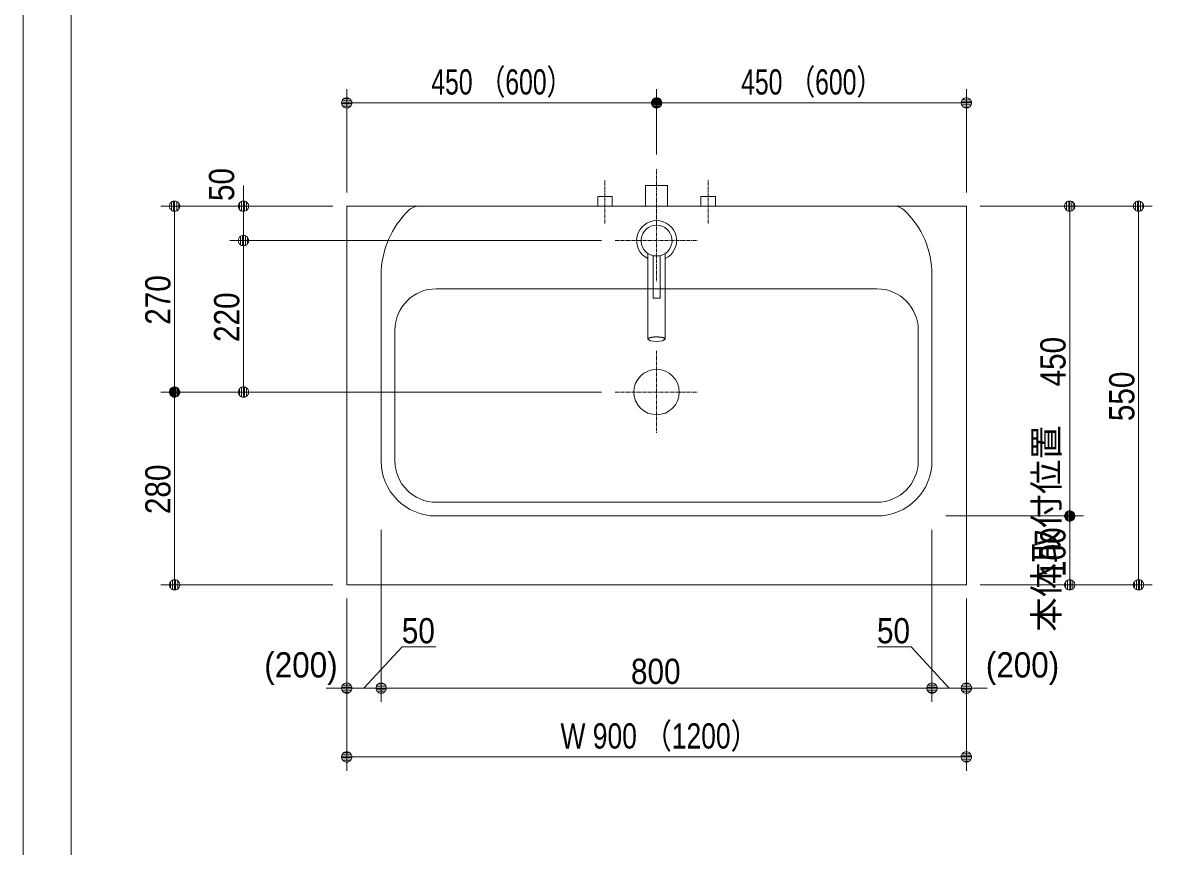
# Model space of a CAD drawing. Units: millimetres, scale not verified. Extents: x -6062 to 6062, y -3045 to 3045.
# Drawn here: x -5788 to -4108, y -801 to 396 of the extents above; entities that cross this region are included whole.
import ezdxf
from ezdxf.enums import TextEntityAlignment as Align

# ---------------------------------------------------------------- set-up
doc = ezdxf.new("R2010")
doc.units = ezdxf.units.MM
doc.header["$LTSCALE"] = 20
doc.linetypes.add('CHAIN1', pattern=[8, 5, -1, 1, -1])
for name, color, linetype, lineweight in [('0-0_1図面枠', 7, 'Continuous', 9), ('0-1_2寸法-2', 7, 'Continuous', 9), ('0-2_0', 7, 'Continuous', 9), ('0-3_2寸法-1', 7, 'Continuous', 9), ('0-6_5ボウル・キャビネト', 7, 'Continuous', 9), ('0-7_4給排水', 7, 'Continuous', 9)]:
    doc.layers.add(name, color=color, linetype=linetype, lineweight=lineweight)
doc.styles.add('ＭＳ Ｐゴシック', font='')
doc.styles.get('ＭＳ Ｐゴシック').set_extended_font_data('MS PGothic')

# ---------------------------------------------------------------- blocks, each defined once
blk = doc.blocks.new('グループ-2')
at = {"layer": '0-0_1図面枠'}
blk.add_lwpolyline([(-80000, 55400), (80000, 55400), (80000, -55400), (-80000, -55400)], close=True, dxfattribs=at)
blk = doc.blocks.new('図面枠')
at = {"layer": '0-0_1図面枠'}
blk.add_blockref('グループ-2', (0, 0), dxfattribs=at)
blk = doc.blocks.new('_Dot')
at = {"layer": '0-2_0'}
for p, q in [((-10, 0), (-20, 0)), ((9.78, 2), (-9.78, 2)), ((7.99, 6), (-7.99, 6)), ((9.16, -3.98), (-9.16, -3.98)), ((6, -7.98), (-6, -7.98))]:
    blk.add_line(p, q, dxfattribs=at)
for points in [[(10, 0), (9.92, 1.25), (9.69, 2.49), (9.3, 3.68), (8.76, 4.82), (8.09, 5.88), (7.29, 6.85), (6.37, 7.71), (5.36, 8.44), (4.26, 9.05), (3.09, 9.51), (1.87, 9.82), (0.63, 9.98), (-0.63, 9.98), (-1.87, 9.82), (-3.09, 9.51), (-4.26, 9.05), (-5.36, 8.44), (-6.37, 7.71), (-7.29, 6.85), (-8.09, 5.88), (-8.76, 4.82), (-9.3, 3.68), (-9.69, 2.49), (-9.92, 1.25), (-10, 0), (0, 0)], [(-10, 0), (-9.92, -1.25), (-9.69, -2.49), (-9.3, -3.68), (-8.76, -4.82), (-8.09, -5.88), (-7.29, -6.85), (-6.37, -7.71), (-5.36, -8.44), (-4.26, -9.05), (-3.09, -9.51), (-1.87, -9.82), (-0.63, -9.98), (0.63, -9.98), (1.87, -9.82), (3.09, -9.51), (4.26, -9.05), (5.36, -8.44), (6.37, -7.71), (7.29, -6.85), (8.09, -5.88), (8.76, -4.82), (9.3, -3.68), (9.69, -2.49), (9.92, -1.25), (10, 0), (0, 0)]]:
    blk.add_lwpolyline(points, close=True, dxfattribs=at)
blk = doc.blocks.new('グループ-7')
at = {"layer": '0-6_5ボウル・キャビネト', "linetype": 'CHAIN1'}
for p, q in [((-61600, -1600), (-61600, -4000)), ((-62800, -2800), (-60400, -2800))]:
    blk.add_line(p, q, dxfattribs=at)
at = {"layer": '0-6_5ボウル・キャビネト'}
blk.add_circle((-61600, -2800), 660, dxfattribs=at)
blk = doc.blocks.new('グループ-8')
at = {"layer": '0-6_5ボウル・キャビネト'}
for p, q in [((-54690, 2600), (-68510, 2600)), ((-69600, 600), (-69600, -4800)), ((-53600, -4800), (-53600, 600)), ((-68000, 200), (-55200, 200)), ((-69200, -4800), (-69200, -1000)), ((-54000, -1000), (-54000, -4800)), ((-55200, -6000), (-68000, -6000)), ((-68000, -6400), (-55200, -6400))]:
    blk.add_line(p, q, dxfattribs=at)
for centre, radius, start, end in [((-67000, 600), 2600, 133.3418, 180), ((-68510, 2200), 400, 90, 133.3418), ((-54690, 2200), 400, 46.6582, 90), ((-56200, 600), 2600, 0, 46.6582), ((-68000, -1000), 1200, 90, 180), ((-55200, -1000), 1200, 0, 90), ((-68000, -4800), 1600, 180, 270), ((-68000, -4800), 1200, 180, 270), ((-55200, -4800), 1600, 270, 0), ((-55200, -4800), 1200, 270, 0)]:
    blk.add_arc(centre, radius, start, end, dxfattribs=at)
blk.add_blockref('グループ-7', (0, 0), dxfattribs=at)
blk = doc.blocks.new('グループ-32')
at = {"layer": '0-7_4給排水', "linetype": 'CHAIN1'}
for p, q in [((-61600, 2800), (-61600, 400)), ((-62800, 1600), (-60400, 1600))]:
    blk.add_line(p, q, dxfattribs=at)
at = {"layer": '0-7_4給排水'}
for points in [[(-61850, 85.1), (-61850, 137), (-61850, 188.8), (-61850, 240.7), (-61850, 292.5), (-61850, 344.4), (-61850, 396.2), (-61850, 448.1), (-61850, 499.9), (-61850, 551.8), (-61850, 603.6), (-61850, 655.5), (-61850, 707.3), (-61850, 759.2), (-61850, 811), (-61850, 862.9), (-61850, 914.7), (-61850, 966.6), (-61850, 1018.4), (-61850, 1070.3), (-61850, 1122.1), (-61850, 1174), (-61850, 1225.8)], [(-61350, 1225.8), (-61350, 1174), (-61350, 1122.1), (-61350, 1070.3), (-61350, 1018.4), (-61350, 966.6), (-61350, 914.7), (-61350, 862.9), (-61350, 811), (-61350, 759.2), (-61350, 707.3), (-61350, 655.5), (-61350, 603.6), (-61350, 551.8), (-61350, 499.9), (-61350, 448.1), (-61350, 396.2), (-61350, 344.4), (-61350, 292.5), (-61350, 240.7), (-61350, 188.8), (-61350, 137), (-61350, 85.1), (-61350, 33.3), (-61350, -18.6), (-61350, -70.4), (-61350, -122.3), (-61350, -174.1), (-61350, -226), (-61350, -277.8), (-61350, -329.7), (-61350, -381.5), (-61350, -433.4), (-61350, -485.2), (-61350, -537.1), (-61350, -588.9), (-61350, -640.8), (-61350, -692.6), (-61350, -744.5), (-61350, -796.3)], [(-61350, -796.3), (-61350, -848.2), (-61350, -900), (-61350, -951.9), (-61350, -1003.7), (-61350, -1055.6), (-61350, -1107.4), (-61350, -1159.3), (-61350, -1211.1), (-61350, -1263), (-61423.5, -1308.5), (-61600, -1327.3), (-61776.5, -1308.5), (-61850, -1263), (-61850, -1211.1), (-61850, -1159.3), (-61850, -1107.4), (-61850, -1055.6), (-61850, -1003.7), (-61850, -951.9), (-61850, -900), (-61850, -848.2), (-61850, -796.3), (-61850, -744.5), (-61850, -692.6), (-61850, -640.8), (-61850, -588.9), (-61850, -537.1), (-61850, -485.2), (-61850, -433.4), (-61850, -381.5), (-61850, -329.7), (-61850, -277.8), (-61850, -226), (-61850, -174.1), (-61850, -122.3), (-61850, -70.4), (-61850, -18.6), (-61850, 33.3), (-61850, 85.1)], [(-61850, -1262.6), (-61849.8, -1260), (-61849.2, -1257.5), (-61848.3, -1254.9), (-61847, -1252.4), (-61845.3, -1250), (-61843.2, -1247.5), (-61840.8, -1245.1), (-61837.9, -1242.7), (-61834.7, -1240.3), (-61831.2, -1237.9), (-61827.2, -1235.6), (-61822.9, -1233.3), (-61818.2, -1231), (-61813.1, -1228.8), (-61807.7, -1226.6), (-61802.1, -1224.5), (-61796.2, -1222.5), (-61790.1, -1220.5), (-61783.6, -1218.7), (-61776.9, -1216.8), (-61769.9, -1215.1), (-61762.6, -1213.4), (-61755.1, -1211.8), (-61747.2, -1210.3), (-61739.1, -1208.9), (-61730.7, -1207.5), (-61722.1, -1206.2), (-61713.3, -1204.9), (-61704.4, -1203.8), (-61695.4, -1202.8), (-61686.3, -1201.9), (-61677.2, -1201), (-61667.9, -1200.3), (-61658.5, -1199.7), (-61649, -1199.1), (-61639.4, -1198.7), (-61629.7, -1198.4), (-61619.9, -1198.1), (-61610, -1198)], [(-61610, -1198), (-61600, -1197.9), (-61590, -1198), (-61580.1, -1198.1), (-61570.3, -1198.4), (-61560.6, -1198.7), (-61551, -1199.1), (-61541.5, -1199.7), (-61532.1, -1200.3), (-61522.8, -1201), (-61513.7, -1201.9), (-61504.6, -1202.8), (-61495.6, -1203.8), (-61486.7, -1204.9), (-61477.9, -1206.2), (-61469.3, -1207.5), (-61460.9, -1208.9), (-61452.8, -1210.3), (-61444.9, -1211.8), (-61437.4, -1213.4), (-61430.1, -1215.1), (-61423.1, -1216.8), (-61416.4, -1218.7), (-61409.9, -1220.5), (-61403.8, -1222.5), (-61397.9, -1224.5), (-61392.3, -1226.6), (-61386.9, -1228.8), (-61381.8, -1231), (-61377.1, -1233.3), (-61372.8, -1235.6), (-61368.8, -1237.9), (-61365.3, -1240.3), (-61362.1, -1242.7), (-61359.2, -1245.1), (-61356.8, -1247.5), (-61354.7, -1250), (-61353, -1252.4), (-61351.7, -1254.9), (-61350.8, -1257.5)], [(-61350.8, -1257.5), (-61350.2, -1260), (-61350, -1262.6), (-61350, -1262.6)]]:
    blk.add_lwpolyline(points, dxfattribs=at)
blk.add_lwpolyline([(-61700, 1161.3), (-61500, 1161.3), (-61500, -70), (-61700, -70)], close=True, dxfattribs=at)
for radius, start, end in [(580, 295.53323, 244.46677), (450, 282.83959, 257.16469)]:
    blk.add_arc((-61600, 1600), radius, start, end, dxfattribs=at)
blk = doc.blocks.new('グループ-36')
at = {"layer": '0-7_4給排水', "linetype": 'CHAIN1'}
blk.add_line((-61600, 2100), (-61600, 3700), dxfattribs=at)
at = {"layer": '0-7_4給排水'}
blk.add_lwpolyline([(-61920, 2600), (-61920, 3200), (-61280, 3200), (-61280, 2600)], dxfattribs=at)
blk = doc.blocks.new('止水栓_平面_W75')
at = {"layer": '0-7_4給排水', "linetype": 'CHAIN1'}
for p, q in [((-1500, -500), (-1500, 780)), ((1500, -500), (1500, 780))]:
    blk.add_line(p, q, dxfattribs=at)
at = {"layer": '0-7_4給排水'}
for points in [[(-1710, 0), (-1710, 280), (-1290, 280), (-1290, 0)], [(1290, 0), (1290, 280), (1710, 280), (1710, 0)]]:
    blk.add_lwpolyline(points, dxfattribs=at)

msp = doc.modelspace()

# ---------------------------------------------------------------- linework, layer by layer
at = {"layer": '0-0_1図面枠'}
msp.add_line((-5717.5, 1750), (-5717.5, -2420), dxfattribs=at)
at = {"layer": '0-1_2寸法-2'}
for p, q in [((-5467.5, 145.01), (-5467.5, 160.01)), ((-5337.5, 130), (-5487.5, 130)), ((-5467.5, 80), (-5467.5, 130)), ((-4947.5, 80), (-5487.5, 80)), ((-5467.5, 64.99), (-5467.5, 49.99)), ((-5317.5, -440), (-5317.5, -590)), ((-5317.5, -440), (-5317.5, -590)), ((-5267.5, -440), (-5267.5, -590)), ((-5267.5, -440), (-5267.5, -590)), ((-4467.5, -440), (-4467.5, -590)), ((-4467.5, -440), (-4467.5, -590)), ((-4417.5, -440), (-4417.5, -590)), ((-4417.5, -440), (-4417.5, -590)), ((-5332.51, -570), (-5347.51, -570)), ((-5332.51, -570), (-5347.51, -570)), ((-5267.5, -570), (-5317.5, -570)), ((-5267.5, -570), (-5317.5, -570)), ((-5252.49, -570), (-5237.49, -570)), ((-5252.49, -570), (-5237.49, -570)), ((-4482.51, -570), (-4497.51, -570)), ((-4482.51, -570), (-4497.51, -570)), ((-4467.5, -570), (-4417.5, -570)), ((-4467.5, -570), (-4417.5, -570)), ((-4402.49, -570), (-4387.49, -570)), ((-4402.49, -570), (-4387.49, -570))]:
    msp.add_line(p, q, dxfattribs=at)
for points in [[(-5188.11, -510), (-5237.01, -510), (-5292.5, -570)], [(-4546.89, -510), (-4497.99, -510), (-4442.5, -570)]]:
    msp.add_lwpolyline(points, dxfattribs=at)
at = {"layer": '0-3_2寸法-1'}
for p, q in [((-5317.5, 150), (-5317.5, 300)), ((-4867.5, 205), (-4867.5, 300)), ((-4867.5, 205), (-4867.5, 300)), ((-4417.5, 150), (-4417.5, 300)), ((-4882.51, 280), (-5302.49, 280)), ((-4852.49, 280), (-4432.51, 280)), ((-5487.5, 130), (-5587.5, 130)), ((-4397.5, 130), (-4247.5, 130)), ((-4247.5, 130), (-4147.5, 130)), ((-5567.5, -124.99), (-5567.5, 114.99)), ((-4267.5, -304.99), (-4267.5, 114.99)), ((-4167.5, -404.99), (-4167.5, 114.99)), ((-4947.5, 80), (-5487.5, 80)), ((-5467.5, 64.99), (-5467.5, -124.99)), ((-5487.5, -140), (-5587.5, -140)), ((-5487.5, -140), (-5587.5, -140)), ((-4947.5, -140), (-5487.5, -140)), ((-5567.5, -155.01), (-5567.5, -404.99)), ((-4447.5, -320), (-4247.5, -320)), ((-4447.5, -320), (-4247.5, -320)), ((-4267.5, -404.99), (-4267.5, -335.01)), ((-5267.5, -340), (-5267.5, -590)), ((-4467.5, -340), (-4467.5, -590)), ((-5337.5, -420), (-5587.5, -420)), ((-4397.5, -420), (-4247.5, -420)), ((-4247.5, -420), (-4147.5, -420)), ((-5252.49, -570), (-4482.51, -570)), ((-5317.5, -590), (-5317.5, -690)), ((-4417.5, -590), (-4417.5, -690)), ((-4432.51, -670), (-5302.49, -670))]:
    msp.add_line(p, q, dxfattribs=at)
at = {"layer": '0-6_5ボウル・キャビネト'}
msp.add_lwpolyline([(-5317.5, 130), (-4417.5, 130), (-4417.5, -420), (-5317.5, -420)], close=True, dxfattribs=at)

# ---------------------------------------------------------------- block references
at = {"layer": '0-0_1図面枠', "xscale": 0.05, "yscale": 0.05}
msp.add_blockref('図面枠', (-1787.5, 0), dxfattribs=at)
at = {"layer": '0-1_2寸法-2', "xscale": 0.7503418, "yscale": 0.7503418}
for p, rotation in [((-5467.5, 130), 270), ((-5467.5, 80), 90), ((-5267.5, -570), 180), ((-5267.5, -570), 180), ((-4417.5, -570), 180), ((-4417.5, -570), 180)]:
    msp.add_blockref('_Dot', p, dxfattribs=dict(at, rotation=rotation))
for p in [(-5317.5, -570), (-5317.5, -570), (-4467.5, -570), (-4467.5, -570)]:
    msp.add_blockref('_Dot', p, dxfattribs=at)
at = {"layer": '0-3_2寸法-1', "xscale": 0.7503418, "yscale": 0.7503418}
for p, rotation in [((-5317.5, 280), 180), ((-4867.5, 280), 180), ((-5567.5, 130), 90), ((-4267.5, 130), 90), ((-4167.5, 130), 90), ((-5467.5, 80), 90), ((-5567.5, -140), 270), ((-5567.5, -140), 90), ((-5467.5, -140), 270), ((-4267.5, -320), 270), ((-4267.5, -320), 90), ((-5567.5, -420), 270), ((-4267.5, -420), 270), ((-4167.5, -420), 270), ((-5267.5, -570), 180), ((-5317.5, -670), 180)]:
    msp.add_blockref('_Dot', p, dxfattribs=dict(at, rotation=rotation))
for p in [(-4867.5, 280), (-4417.5, 280), (-4467.5, -570), (-4417.5, -670)]:
    msp.add_blockref('_Dot', p, dxfattribs=at)
at = {"layer": '0-6_5ボウル・キャビネト', "xscale": 0.05, "yscale": 0.05}
msp.add_blockref('グループ-8', (-1787.5, 0), dxfattribs=at)
at = {"layer": '0-7_4給排水', "xscale": 0.05, "yscale": 0.05}
for name, p in [('グループ-36', (-1787.5, 0)), ('止水栓_平面_W75', (-4867.5, 130)), ('グループ-32', (-1787.5, 0))]:
    msp.add_blockref(name, p, dxfattribs=at)

# ---------------------------------------------------------------- texts
at = {"layer": '0-1_2寸法-2', "style": 'ＭＳ Ｐゴシック', "width": 0.9}
msp.add_text('50', height=36.66, rotation=90, dxfattribs=at).set_placement((-5469.98, 137.43), align=Align.BOTTOM_LEFT)
at = {"layer": '0-1_2寸法-2', "style": 'ＭＳ Ｐゴシック'}
msp.add_text('本体取付位置', height=36.66, rotation=90, dxfattribs=at).set_placement((-4272.19, -488.14), align=Align.BOTTOM_LEFT)
for s, height, width, p in [('50', 36.66, 0.9, (-5237.54, -515.96)), ('50', 36.66, 0.9, (-4547.42, -515.96)), (' (200)', 36.69, 0.95, (-5449.87, -565.59)), (' (200)', 36.69, 0.95, (-4401.94, -565.59))]:
    msp.add_text(s, height=height, dxfattribs=dict(at, width=width)).set_placement(p, align=Align.BOTTOM_LEFT)
at = {"layer": '0-3_2寸法-1', "style": 'ＭＳ Ｐゴシック'}
for s, height, width, p in [('450 （600）', 36.66, 0.75, (-5194.71, 281.19)), ('450 （600）', 36.66, 0.75, (-4744.71, 281.19)), ('800', 36.66, 0.9, (-4904.68, -574.96)), ('W 900 （1200）', 36.69, 0.8, (-5007.07, -668.81))]:
    msp.add_text(s, height=height, dxfattribs=dict(at, width=width)).set_placement(p, align=Align.BOTTOM_LEFT)
at = {"layer": '0-3_2寸法-1', "style": 'ＭＳ Ｐゴシック', "width": 0.9}
for s, p in [('270', (-5562.54, -42.28)), ('220', (-5462.54, -67.28)), ('450', (-4262.54, -131.89)), ('550', (-4162.54, -182.28)), ('280', (-5562.54, -317.28)), ('100', (-4262.54, -408.61))]:
    msp.add_text(s, height=36.66, rotation=90, dxfattribs=at).set_placement(p, align=Align.BOTTOM_LEFT)

doc.saveas('drawing.dxf')
